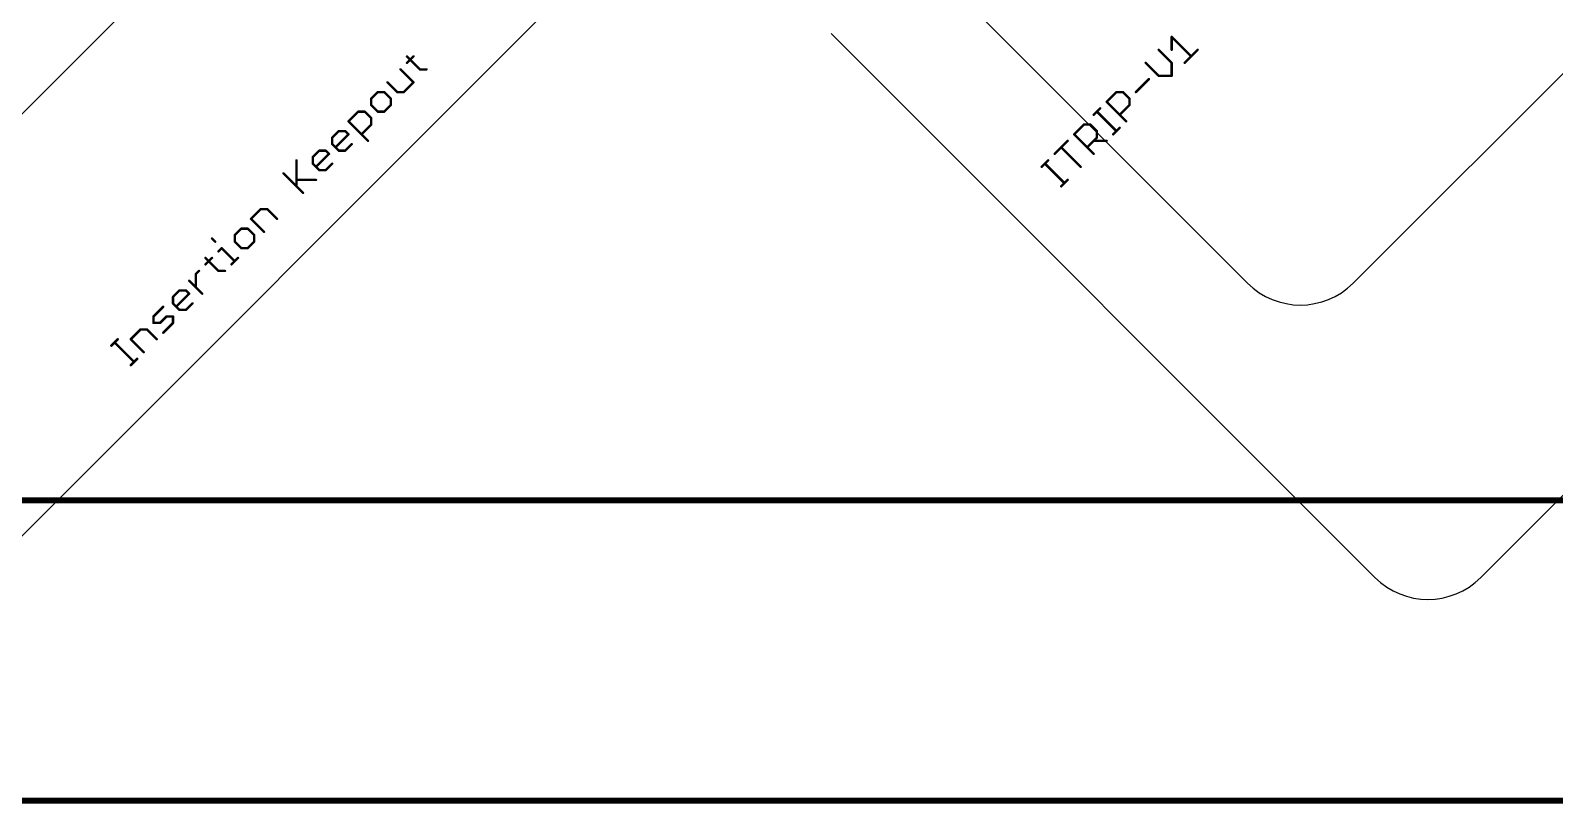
# Model space of a CAD drawing. Extents: x -76 to 580, y -41 to 95.
# Drawn here: x 263 to 327.7, y -41.1 to -8.4 of the extents above; entities that cross this region are included whole.
import ezdxf

# ---------------------------------------------------------------- set-up
doc = ezdxf.new("R2010")
doc.units = 0
for name, color, linetype in [('1', 22, 'CONTINUOUS'), ('16', 175, 'CONTINUOUS'), ('27', 253, 'CONTINUOUS'), ('57', 253, 'CONTINUOUS')]:
    doc.layers.add(name, color=color, linetype=linetype)

msp = doc.modelspace()

# ---------------------------------------------------------------- linework, layer by layer
at = {"layer": '1', "const_width": 0.254}
msp.add_lwpolyline([(-7.0711, -28.2843), (507.7027, -28.2843)], dxfattribs=at)
at = {"layer": '16', "const_width": 0.254}
msp.add_lwpolyline([(-1.4142, -41.0122), (503.46, -41.0122)], dxfattribs=at)
at = {"layer": '27', "const_width": 0.1016}
for points in [[(311.4317, -9.184), (311.4317, -8.6328)], [(311.4317, -8.6328), (312.2586, -9.4597)], [(310.3292, -9.7353), (310.8805, -10.2866)], [(311.4317, -9.7353), (310.8805, -9.184)], [(311.4317, -10.2866), (311.4317, -9.7353)], [(311.983, -9.7353), (312.5342, -9.184)], [(310.8805, -10.2866), (311.4317, -10.2866)], [(308.6754, -11.3891), (309.0889, -10.9756)], [(309.0889, -10.9756), (309.3645, -10.9756)], [(309.3645, -10.9756), (309.6401, -11.2513)], [(309.9158, -10.9756), (310.467, -10.4244)], [(308.1242, -11.9403), (308.3998, -11.6647)], [(309.5023, -12.216), (308.6754, -11.3891)], [(309.6401, -11.5269), (309.2267, -11.9403)], [(309.6401, -11.2513), (309.6401, -11.5269)], [(309.0889, -12.6294), (308.262, -11.8025)], [(307.2973, -12.7672), (307.7107, -12.3538)], [(308.1242, -13.5941), (307.2973, -12.7672)], [(307.7107, -12.3538), (307.9864, -12.3538)], [(308.262, -12.905), (307.8485, -13.3185)], [(307.9864, -12.3538), (308.262, -12.6294)], [(308.262, -12.6294), (308.262, -12.905)], [(308.9511, -12.7672), (309.2267, -12.4916)], [(306.4704, -13.5941), (307.0217, -13.0429)], [(307.5729, -14.1454), (306.746, -13.3185)], [(308.1242, -13.0429), (308.6754, -13.0429)], [(305.9191, -14.1454), (306.1948, -13.8697)], [(306.8838, -14.8345), (306.057, -14.0076)], [(306.746, -14.9723), (307.0217, -14.6966)]]:
    msp.add_lwpolyline(points, dxfattribs=at)
at = {"layer": '27', "const_width": 0.0508}
for points in [[(311.4571, -8.6328, 1), (311.4063, -8.6328)], [(311.4497, -8.6148, 1), (311.4138, -8.6507)], [(310.3472, -9.7173, 1), (310.3112, -9.7533)], [(310.8984, -9.1661, 1), (310.8625, -9.202)], [(311.4063, -9.184, 1), (311.4571, -9.184)], [(311.4571, -9.7353, 1), (311.4063, -9.7353)], [(311.4138, -9.7533, 1), (311.4497, -9.7173)], [(311.965, -9.7173, 1), (312.0009, -9.7533)], [(312.2406, -9.4776, 1), (312.2766, -9.4417)], [(312.5522, -9.202, 1), (312.5163, -9.1661)], [(310.8805, -10.2612, 1), (310.8805, -10.312)], [(310.8625, -10.3045, 1), (310.8984, -10.2686)], [(311.4063, -10.2866, 1), (311.4571, -10.2866)], [(311.4317, -10.312, 1), (311.4317, -10.2612)], [(309.0889, -10.9502, 1), (309.0889, -11.001)], [(309.1068, -10.9936, 1), (309.0709, -10.9577)], [(309.3825, -10.9577, 1), (309.3465, -10.9936)], [(309.3645, -11.001, 1), (309.3645, -10.9502)], [(309.8978, -10.9577, 1), (309.9337, -10.9936)], [(310.485, -10.4423, 1), (310.4491, -10.4064)], [(308.4178, -11.6827, 1), (308.3818, -11.6467)], [(308.6934, -11.3711, 1), (308.6575, -11.407)], [(308.6575, -11.3711, 1), (308.6934, -11.407)], [(309.6655, -11.2513, 1), (309.6147, -11.2513)], [(309.6147, -11.5269, 1), (309.6655, -11.5269)], [(309.6222, -11.2692, 1), (309.6581, -11.2333)], [(309.6581, -11.5449, 1), (309.6222, -11.5089)], [(308.1062, -11.9224, 1), (308.1421, -11.9583)], [(308.2799, -11.7846, 1), (308.244, -11.8205)], [(309.2087, -11.9224, 1), (309.2447, -11.9583)], [(309.4844, -12.2339, 1), (309.5203, -12.198)], [(307.3152, -12.7493, 1), (307.2793, -12.7852)], [(307.2793, -12.7493, 1), (307.3152, -12.7852)], [(307.7107, -12.3284, 1), (307.7107, -12.3792)], [(307.7287, -12.3717, 1), (307.6928, -12.3358)], [(308.0043, -12.3358, 1), (307.9684, -12.3717)], [(307.9864, -12.3792, 1), (307.9864, -12.3284)], [(308.2874, -12.6294, 1), (308.2366, -12.6294)], [(308.2366, -12.905, 1), (308.2874, -12.905)], [(308.244, -12.6474, 1), (308.2799, -12.6115)], [(308.2799, -12.923, 1), (308.244, -12.8871)], [(308.9331, -12.7493, 1), (308.969, -12.7852)], [(309.0709, -12.6474, 1), (309.1068, -12.6115)], [(309.2446, -12.5096, 1), (309.2087, -12.4736)], [(306.4524, -13.5762, 1), (306.4884, -13.6121)], [(306.764, -13.3005, 1), (306.7281, -13.3365)], [(307.0396, -13.0608, 1), (307.0037, -13.0249)], [(307.8306, -13.3005, 1), (307.8665, -13.3365)], [(308.1242, -13.0175, 1), (308.1242, -13.0683)], [(308.1062, -13.6121, 1), (308.1421, -13.5762)], [(308.6754, -13.0683, 1), (308.6754, -13.0175)], [(305.9012, -14.1274, 1), (305.9371, -14.1633)], [(306.0749, -13.9896, 1), (306.039, -14.0255)], [(306.2127, -13.8877, 1), (306.1768, -13.8518)], [(307.555, -14.1633, 1), (307.5909, -14.1274)], [(306.8659, -14.8524, 1), (306.9018, -14.8165)], [(307.0396, -14.7146, 1), (307.0037, -14.6787)], [(306.7281, -14.9543, 1), (306.764, -14.9902)]]:
    msp.add_lwpolyline(points, format="xyb", dxfattribs=at)
at = {"layer": '57'}
for p, q in [((247.2576, 48.3131), (314.6448, -19.0742)), ((255.4954, -19.0742), (279.0774, 4.5078)), ((319.135, -19.0742), (342.717, 4.5078)), ((291.7699, -0.6894), (260.9047, -31.5546)), ((355.4095, -0.6894), (324.5443, -31.5546)), ((320.0542, -31.5546), (296.9848, -8.4853))]:
    msp.add_line(p, q, dxfattribs=at)
at = {"layer": '57', "const_width": 0.1016}
for points in [[(279.0006, -9.4631), (279.5519, -10.0144)], [(279.0006, -9.7388), (279.2762, -9.4631)], [(279.2762, -10.5657), (278.725, -10.0144)], [(279.5519, -10.0144), (279.8275, -10.0144)], [(277.7603, -10.9791), (277.4846, -11.2547)], [(278.0359, -10.9791), (277.7603, -10.9791)], [(278.3115, -11.2547), (278.0359, -10.9791)], [(278.1737, -10.5657), (278.5872, -10.9791)], [(278.5872, -10.9791), (278.8628, -10.9791)], [(278.8628, -10.9791), (279.2762, -10.5657)], [(277.4846, -11.2547), (277.4846, -11.5304)], [(277.4846, -11.5304), (277.7603, -11.806)], [(278.0359, -11.806), (278.3115, -11.5304)], [(278.3115, -11.5304), (278.3115, -11.2547)], [(276.5199, -12.2194), (276.9334, -11.806)], [(277.3468, -13.0463), (276.5199, -12.2194)], [(276.9334, -11.806), (277.209, -11.806)], [(277.209, -11.806), (277.4846, -12.0816)], [(277.4846, -12.0816), (277.4846, -12.3573)], [(277.7603, -11.806), (278.0359, -11.806)], [(275.8309, -12.9085), (276.1065, -12.6329)], [(275.8309, -13.1842), (275.8309, -12.9085)], [(276.5199, -12.7707), (275.9687, -13.322)], [(276.1065, -12.6329), (276.3821, -12.6329)], [(276.3821, -12.6329), (276.5199, -12.7707)], [(277.4846, -12.3573), (277.0712, -12.7707)], [(275.004, -13.7354), (275.2796, -13.4598)], [(275.693, -13.5976), (275.1418, -14.1489)], [(275.2796, -13.4598), (275.5552, -13.4598)], [(275.5552, -13.4598), (275.693, -13.5976)], [(276.1065, -13.4598), (275.8309, -13.1842)], [(276.3821, -13.4598), (276.1065, -13.4598)], [(276.6577, -13.1842), (276.3821, -13.4598)], [(274.3149, -14.9757), (274.3149, -13.8732)], [(275.004, -14.011), (275.004, -13.7354)], [(275.2796, -14.2867), (275.004, -14.011)], [(275.8309, -14.011), (275.5552, -14.2867)], [(273.7636, -14.4245), (274.5905, -15.2514)], [(274.3149, -14.7001), (275.1418, -14.7001)], [(275.5552, -14.2867), (275.2796, -14.2867)], [(272.3855, -16.3539), (272.7989, -15.9405)], [(272.7989, -15.9405), (273.0746, -15.9405)], [(273.0746, -15.9405), (273.488, -16.3539)], [(271.9721, -16.7673), (271.6964, -17.043)], [(272.2477, -16.7673), (271.9721, -16.7673)], [(272.5233, -17.043), (272.2477, -16.7673)], [(272.9368, -16.9052), (272.3855, -16.3539)], [(270.7317, -17.1808), (270.8695, -17.3186)], [(271.6964, -17.043), (271.6964, -17.3186)], [(271.6964, -17.3186), (271.9721, -17.5942)], [(272.2477, -17.5942), (272.5233, -17.3186)], [(272.5233, -17.3186), (272.5233, -17.043)], [(270.4561, -18.0077), (271.0074, -18.5589)], [(270.4561, -18.2833), (270.7317, -18.0077)], [(271.0074, -17.732), (271.1452, -17.5942)], [(271.1452, -17.5942), (271.6964, -18.1455)], [(271.5586, -18.2833), (271.8342, -18.0077)], [(271.9721, -17.5942), (272.2477, -17.5942)], [(270.0427, -18.6968), (270.1805, -18.5589)], [(270.0427, -19.248), (270.0427, -18.6968)], [(271.0074, -18.5589), (271.283, -18.5589)], [(269.0779, -19.6615), (269.3536, -19.3858)], [(269.3536, -19.3858), (269.6292, -19.3858)], [(269.6292, -19.3858), (269.767, -19.5236)], [(270.3183, -19.5236), (269.767, -18.9724)], [(268.2511, -20.4884), (268.6645, -20.0749)], [(269.0779, -19.9371), (269.0779, -19.6615)], [(269.3536, -20.2127), (269.0779, -19.9371)], [(269.767, -19.5236), (269.2158, -20.0749)], [(269.9048, -19.9371), (269.6292, -20.2127)], [(268.2511, -20.764), (268.2511, -20.4884)], [(268.8023, -20.4884), (268.5267, -20.764)], [(269.0779, -20.4884), (268.8023, -20.4884)], [(269.0779, -20.764), (269.0779, -20.4884)], [(269.6292, -20.2127), (269.3536, -20.2127)], [(267.2864, -21.4531), (267.6998, -21.0396)], [(267.6998, -21.0396), (267.9754, -21.0396)], [(267.9754, -21.0396), (268.3889, -21.4531)], [(268.5267, -20.764), (268.2511, -20.764)], [(268.6645, -21.1774), (269.0779, -20.764)], [(266.4595, -21.7287), (266.7351, -21.4531)], [(267.4242, -22.4178), (266.5973, -21.5909)], [(267.8376, -22.0043), (267.2864, -21.4531)], [(267.2864, -22.5556), (267.562, -22.2799)]]:
    msp.add_lwpolyline(points, dxfattribs=at)
at = {"layer": '57', "const_width": 0.0508}
for points in [[(279.0186, -9.4452, 1), (278.9826, -9.4811)], [(278.9826, -9.7208, 1), (279.0186, -9.7567)], [(279.2942, -9.4811, 1), (279.2583, -9.4452)], [(278.7429, -9.9964, 1), (278.707, -10.0324)], [(279.5519, -9.989, 1), (279.5519, -10.0398)], [(279.5339, -10.0324, 1), (279.5698, -9.9964)], [(279.8275, -10.0398, 1), (279.8275, -9.989)], [(277.7603, -10.9537, 1), (277.7603, -11.0045)], [(277.7782, -10.9971, 1), (277.7423, -10.9611)], [(278.0539, -10.9611, 1), (278.0179, -10.9971)], [(278.0359, -11.0045, 1), (278.0359, -10.9537)], [(278.1917, -10.5477, 1), (278.1557, -10.5836)], [(278.5872, -10.9537, 1), (278.5872, -11.0045)], [(278.5692, -10.9971, 1), (278.6051, -10.9611)], [(278.8448, -10.9611, 1), (278.8807, -10.9971)], [(278.8628, -11.0045, 1), (278.8628, -10.9537)], [(279.2942, -10.5836, 1), (279.2583, -10.5477)], [(279.2583, -10.5836, 1), (279.2942, -10.5477)], [(277.51, -11.2547, 1), (277.4592, -11.2547)], [(277.4592, -11.5304, 1), (277.51, -11.5304)], [(277.4667, -11.2368, 1), (277.5026, -11.2727)], [(277.5026, -11.5124, 1), (277.4667, -11.5483)], [(278.3369, -11.2547, 1), (278.2861, -11.2547)], [(278.2861, -11.5304, 1), (278.3369, -11.5304)], [(278.2936, -11.2727, 1), (278.3295, -11.2368)], [(278.3295, -11.5483, 1), (278.2936, -11.5124)], [(276.5379, -12.2015, 1), (276.502, -12.2374)], [(276.502, -12.2015, 1), (276.5379, -12.2374)], [(276.9334, -11.7806, 1), (276.9334, -11.8314)], [(276.9513, -11.824, 1), (276.9154, -11.788)], [(277.227, -11.788, 1), (277.191, -11.824)], [(277.209, -11.8314, 1), (277.209, -11.7806)], [(277.51, -12.0816, 1), (277.4592, -12.0816)], [(277.4667, -12.0996, 1), (277.5026, -12.0637)], [(277.7603, -11.7806, 1), (277.7603, -11.8314)], [(277.7423, -11.824, 1), (277.7782, -11.788)], [(278.0179, -11.788, 1), (278.0539, -11.824)], [(278.0359, -11.8314, 1), (278.0359, -11.7806)], [(275.8563, -12.9085, 1), (275.8055, -12.9085)], [(275.8129, -12.8906, 1), (275.8488, -12.9265)], [(276.1065, -12.6075, 1), (276.1065, -12.6583)], [(276.1244, -12.6509, 1), (276.0885, -12.6149)], [(276.4001, -12.6149, 1), (276.3642, -12.6509)], [(276.3821, -12.6583, 1), (276.3821, -12.6075)], [(276.5379, -12.7887, 1), (276.502, -12.7527)], [(276.502, -12.7887, 1), (276.5379, -12.7527)], [(277.0532, -12.7527, 1), (277.0892, -12.7887)], [(277.4592, -12.3573, 1), (277.51, -12.3573)], [(277.5026, -12.3752, 1), (277.4667, -12.3393)], [(275.2796, -13.4344, 1), (275.2796, -13.4852)], [(275.2976, -13.4777, 1), (275.2616, -13.4418)], [(275.5732, -13.4418, 1), (275.5373, -13.4777)], [(275.5552, -13.4852, 1), (275.5552, -13.4344)], [(275.711, -13.6156, 1), (275.6751, -13.5796)], [(275.6751, -13.6156, 1), (275.711, -13.5796)], [(275.8488, -13.1662, 1), (275.8129, -13.2021)], [(275.8055, -13.1842, 1), (275.8563, -13.1841)], [(275.9507, -13.304, 1), (275.9866, -13.3399)], [(276.1065, -13.4344, 1), (276.1065, -13.4852)], [(276.0885, -13.4777, 1), (276.1244, -13.4418)], [(276.3642, -13.4418, 1), (276.4001, -13.4777)], [(276.3821, -13.4852, 1), (276.3821, -13.4344)], [(276.6757, -13.2021, 1), (276.6398, -13.1662)], [(277.3289, -13.0643, 1), (277.3648, -13.0284)], [(274.3403, -13.8732, 1), (274.2895, -13.8732)], [(275.0294, -13.7354, 1), (274.9786, -13.7354)], [(274.986, -13.7175, 1), (275.0219, -13.7534)], [(275.0219, -13.9931, 1), (274.986, -14.029)], [(274.9786, -14.011, 1), (275.0294, -14.011)], [(275.1238, -14.1309, 1), (275.1597, -14.1668)], [(275.8488, -14.029, 1), (275.8129, -13.9931)], [(273.7816, -14.4065, 1), (273.7457, -14.4424)], [(274.3149, -14.6747, 1), (274.3149, -14.7255)], [(275.1418, -14.7255, 1), (275.1418, -14.6747)], [(275.2796, -14.2613, 1), (275.2796, -14.3121)], [(275.2616, -14.3046, 1), (275.2976, -14.2687)], [(275.5373, -14.2687, 1), (275.5732, -14.3046)], [(275.5552, -14.3121, 1), (275.5552, -14.2613)], [(274.2895, -14.9757, 1), (274.3403, -14.9757)], [(274.5726, -15.2693, 1), (274.6085, -15.2334)], [(272.7989, -15.9151, 1), (272.7989, -15.9659)], [(272.8169, -15.9584, 1), (272.781, -15.9225)], [(273.0925, -15.9225, 1), (273.0566, -15.9584)], [(273.0746, -15.9659, 1), (273.0746, -15.9151)], [(271.9721, -16.7419, 1), (271.9721, -16.7927)], [(271.99, -16.7853, 1), (271.9541, -16.7494)], [(272.2656, -16.7494, 1), (272.2297, -16.7853)], [(272.2477, -16.7927, 1), (272.2477, -16.7419)], [(272.4035, -16.3359, 1), (272.3675, -16.3719)], [(272.3675, -16.3359, 1), (272.4035, -16.3719)], [(273.47, -16.3719, 1), (273.506, -16.3359)], [(270.7497, -17.1628, 1), (270.7138, -17.1987)], [(270.8516, -17.3366, 1), (270.8875, -17.3006)], [(271.7218, -17.043, 1), (271.671, -17.043)], [(271.7144, -17.3006, 1), (271.6785, -17.3366)], [(271.671, -17.3186, 1), (271.7218, -17.3186)], [(271.6785, -17.025, 1), (271.7144, -17.0609)], [(272.5487, -17.043, 1), (272.4979, -17.043)], [(272.4979, -17.3186, 1), (272.5487, -17.3186)], [(272.5053, -17.0609, 1), (272.5413, -17.025)], [(272.5413, -17.3366, 1), (272.5053, -17.3006)], [(272.9188, -16.9231, 1), (272.9547, -16.8872)], [(270.4741, -17.9897, 1), (270.4381, -18.0256)], [(270.7497, -18.0256, 1), (270.7138, -17.9897)], [(270.9894, -17.7141, 1), (271.0253, -17.75)], [(271.1631, -17.5763, 1), (271.1272, -17.6122)], [(271.1631, -17.6122, 1), (271.1272, -17.5763)], [(271.8522, -18.0256, 1), (271.8163, -17.9897)], [(271.9721, -17.5688, 1), (271.9721, -17.6196)], [(271.9541, -17.6122, 1), (271.99, -17.5763)], [(272.2297, -17.5763, 1), (272.2656, -17.6122)], [(272.2477, -17.6196, 1), (272.2477, -17.5688)], [(270.068, -18.6968, 1), (270.0173, -18.6968)], [(270.0247, -18.6788, 1), (270.0606, -18.7147)], [(270.1984, -18.5769, 1), (270.1625, -18.541)], [(270.4381, -18.2653, 1), (270.4741, -18.3013)], [(271.0074, -18.5335, 1), (271.0074, -18.5843)], [(270.9894, -18.5769, 1), (271.0253, -18.541)], [(271.283, -18.5843, 1), (271.283, -18.5335)], [(271.5406, -18.2653, 1), (271.5766, -18.3013)], [(271.6785, -18.1635, 1), (271.7144, -18.1275)], [(269.3536, -19.3604, 1), (269.3536, -19.4112)], [(269.3715, -19.4038, 1), (269.3356, -19.3679)], [(269.6472, -19.3679, 1), (269.6112, -19.4038)], [(269.6292, -19.4112, 1), (269.6292, -19.3604)], [(269.785, -18.9544, 1), (269.7491, -18.9903)], [(270.0173, -19.248, 1), (270.0681, -19.248)], [(268.6825, -20.0929, 1), (268.6465, -20.0569)], [(269.1033, -19.6615, 1), (269.0525, -19.6615)], [(269.06, -19.6435, 1), (269.0959, -19.6794)], [(269.0959, -19.9191, 1), (269.06, -19.955)], [(269.0526, -19.9371, 1), (269.1033, -19.9371)], [(269.1978, -20.0569, 1), (269.2337, -20.0929)], [(269.785, -19.5416, 1), (269.7491, -19.5057)], [(269.7491, -19.5416, 1), (269.785, -19.5057)], [(269.9228, -19.955, 1), (269.8869, -19.9191)], [(270.3003, -19.5416, 1), (270.3362, -19.5057)], [(268.2765, -20.4883, 1), (268.2257, -20.4884)], [(268.2331, -20.4704, 1), (268.269, -20.5063)], [(268.8023, -20.4629, 1), (268.8023, -20.5138)], [(268.8203, -20.5063, 1), (268.7844, -20.4704)], [(269.1033, -20.4884, 1), (269.0526, -20.4883)], [(269.0779, -20.5138, 1), (269.0779, -20.4629)], [(269.3536, -20.1873, 1), (269.3536, -20.2381)], [(269.3356, -20.2307, 1), (269.3715, -20.1948)], [(269.6112, -20.1948, 1), (269.6472, -20.2307)], [(269.6292, -20.2381, 1), (269.6292, -20.1873)], [(267.6998, -21.0142, 1), (267.6998, -21.065)], [(267.7178, -21.0576, 1), (267.6818, -21.0216)], [(267.9934, -21.0216, 1), (267.9575, -21.0576)], [(267.9754, -21.065, 1), (267.9754, -21.0142)], [(268.2511, -20.7386, 1), (268.2511, -20.7894)], [(268.2257, -20.764, 1), (268.2765, -20.764)], [(268.5087, -20.746, 1), (268.5447, -20.7819)], [(268.5267, -20.7894, 1), (268.5267, -20.7386)], [(268.6465, -21.1595, 1), (268.6825, -21.1954)], [(269.0525, -20.764, 1), (269.1033, -20.764)], [(269.0959, -20.7819, 1), (269.06, -20.746)], [(266.4415, -21.7107, 1), (266.4774, -21.7466)], [(266.6152, -21.5729, 1), (266.5793, -21.6088)], [(266.7531, -21.471, 1), (266.7171, -21.4351)], [(267.3043, -21.4351, 1), (267.2684, -21.471)], [(267.2684, -21.4351, 1), (267.3043, -21.471)], [(267.8197, -22.0223, 1), (267.8556, -21.9864)], [(268.3709, -21.471, 1), (268.4068, -21.4351)], [(267.2684, -22.5376, 1), (267.3043, -22.5735)], [(267.4062, -22.4357, 1), (267.4421, -22.3998)], [(267.5799, -22.2979, 1), (267.544, -22.262)]]:
    msp.add_lwpolyline(points, format="xyb", dxfattribs=at)
at = {"layer": '57'}
for centre in [(316.8899, -16.8291), (322.2993, -29.3096)]:
    msp.add_arc(centre, 3.175, 225, 315, dxfattribs=at)

doc.saveas('drawing.dxf')
